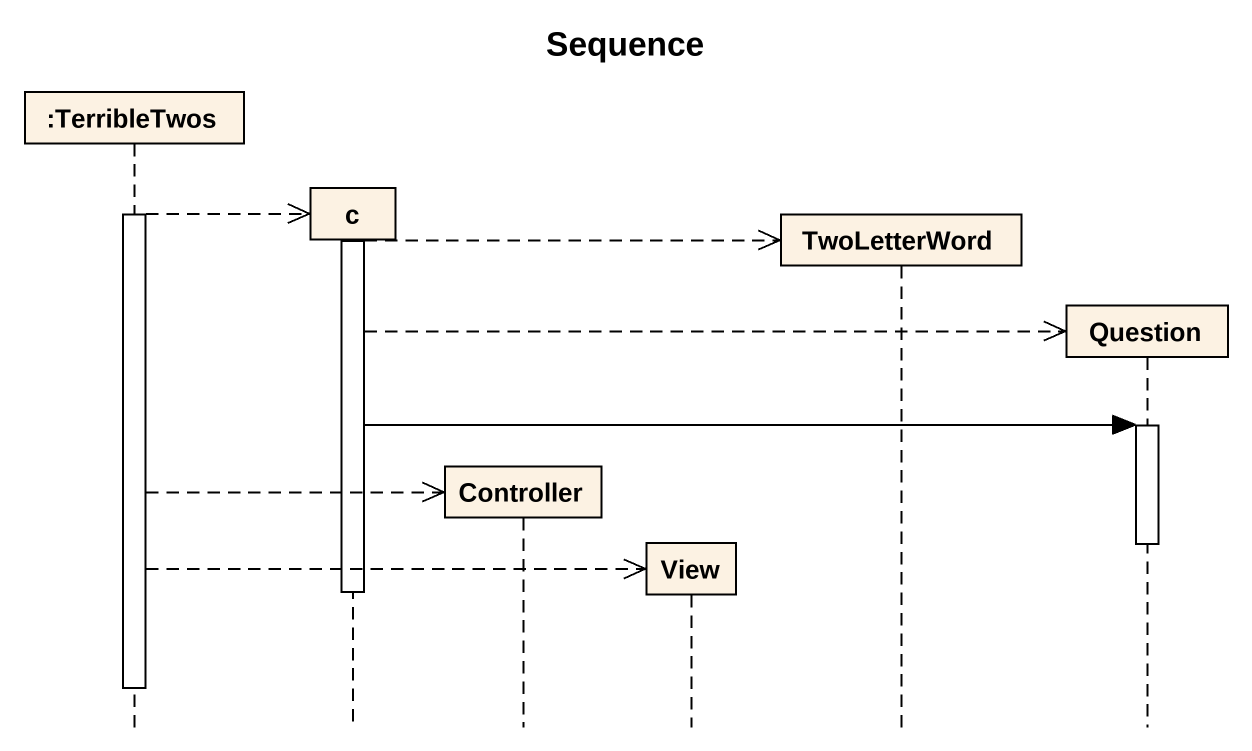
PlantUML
@startuml
title Sequence
hide footbox
participant ":TerribleTwos" as TerribleTwos
participant c
participant Controller
participant View
participant TwoLetterWord
participant Question

activate TerribleTwos
TerribleTwos -->> c **
activate c
c -->> TwoLetterWord **
c -->> Question **
c -> Question
activate Question
TerribleTwos -->> Controller **
deactivate Question
TerribleTwos -->> View **
deactivate c
deactivate TerribleTwos
@enduml
